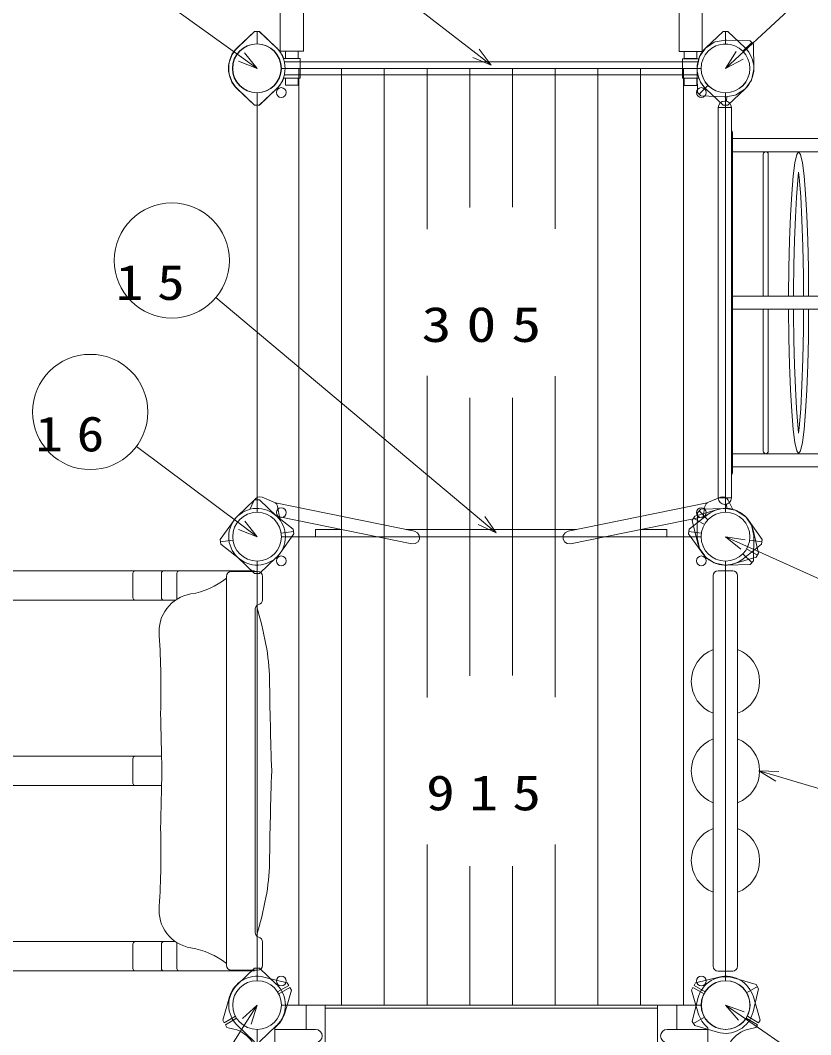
# Model space of a CAD drawing. Units: millimetres on the paper. Extents: x 0 to 420, y -594 to 297.
# Drawn here: x 101.35 to 135.64, y 138.48 to 182.49 of the extents above; entities that cross this region are included whole.
import ezdxf

# ---------------------------------------------------------------- set-up
doc = ezdxf.new("R2010")
doc.units = ezdxf.units.MM
for name, color, linetype, lineweight in [('2D', 7, 'Continuous', 13), ('AM_5', 7, 'Continuous', 13), ('TEXT', 7, 'Continuous', 13)]:
    doc.layers.add(name, color=color, linetype=linetype, lineweight=lineweight)
doc.styles.add('ＭＳ ゴシック', font='')
doc.styles.get('ＭＳ ゴシック').set_extended_font_data('MS Gothic')

msp = doc.modelspace()

# ---------------------------------------------------------------- linework, layer by layer
at = {"layer": '2D'}
for p, q in [((112.633, 181.149), (112.635, 220.311)), ((113.641, 220.311), (113.638, 181.149)), ((129.93, 220.308), (129.933, 181.146)), ((130.939, 181.146), (130.936, 220.308)), ((111.507, 182.009), (110.763, 181.299)), ((111.52, 182.009), (110.776, 181.299)), ((111.718, 182.009), (111.507, 182.009)), ((111.732, 182.009), (111.52, 182.009)), ((111.626, 182.009), (111.626, 181.467)), ((112.462, 181.299), (111.718, 182.009)), ((112.475, 181.299), (111.732, 182.009)), ((131.096, 181.299), (131.84, 182.009)), ((131.096, 181.296), (131.84, 182.006)), ((131.84, 182.009), (132.052, 182.009)), ((131.84, 182.006), (132.052, 182.006)), ((131.946, 182.006), (131.946, 181.464)), ((132.052, 182.009), (132.795, 181.299)), ((132.052, 182.006), (132.795, 181.295)), ((131.208, 181.377), (131.081, 181.291)), ((131.455, 181.543), (131.208, 181.377)), ((131.505, 181.563), (131.455, 181.543)), ((131.926, 181.637), (131.505, 181.563)), ((131.988, 181.639), (131.926, 181.637)), ((133.017, 181.608), (131.988, 181.639)), ((133.091, 181.532), (132.701, 181.15)), ((133.165, 181.457), (133.017, 181.608)), ((133.177, 180.373), (133.165, 181.457)), ((113.638, 181.149), (112.633, 181.149)), ((112.861, 181.149), (112.861, 180.835)), ((113.415, 181.149), (112.861, 181.149)), ((113.415, 180.835), (113.415, 181.149)), ((129.933, 181.146), (130.939, 181.146)), ((130.156, 180.832), (130.156, 181.146)), ((130.156, 181.146), (130.71, 181.146)), ((130.71, 181.146), (130.71, 180.832)), ((130.823, 180.918), (130.803, 180.864)), ((131.045, 181.24), (130.823, 180.918)), ((131.081, 181.291), (131.045, 181.24)), ((113.495, 180.832), (112.781, 180.832)), ((130.748, 180.692), (112.81, 180.692)), ((112.861, 180.835), (113.415, 180.835)), ((113.495, 179.985), (113.495, 180.832)), ((130.076, 180.829), (130.791, 180.829)), ((130.076, 179.982), (130.076, 180.829)), ((130.71, 180.832), (130.156, 180.832)), ((130.803, 180.864), (130.713, 180.446)), ((112.684, 180.409), (130.887, 180.409)), ((130.748, 180.125), (112.81, 180.125)), ((113.439, 160.089), (113.439, 180.397)), ((115.292, 160.089), (115.292, 180.409)), ((117.146, 160.089), (117.146, 180.409)), ((118.999, 173.435), (118.999, 180.409)), ((120.852, 174.378), (120.852, 180.409)), ((122.706, 174.381), (122.706, 180.409)), ((124.559, 173.447), (124.559, 180.409)), ((126.412, 160.089), (126.412, 180.409)), ((128.266, 160.089), (128.266, 180.409)), ((130.119, 160.089), (130.119, 180.397)), ((130.713, 180.446), (130.718, 180.393)), ((130.718, 180.393), (130.719, 180.117)), ((130.719, 180.117), (130.727, 179.367)), ((133.091, 179.959), (133.177, 180.373)), ((112.781, 179.985), (113.495, 179.985)), ((112.861, 179.989), (112.861, 179.674)), ((113.415, 179.989), (112.861, 179.989)), ((112.861, 179.674), (113.415, 179.674)), ((113.415, 179.674), (113.415, 179.989)), ((130.791, 179.982), (130.076, 179.982)), ((130.156, 179.671), (130.156, 179.985)), ((130.156, 179.985), (130.71, 179.985)), ((130.71, 179.671), (130.156, 179.671)), ((130.71, 179.985), (130.71, 179.671)), ((131.188, 179.669), (130.802, 179.29)), ((132.829, 179.552), (133.069, 179.902)), ((133.069, 179.902), (133.091, 179.959)), ((110.763, 179.519), (111.507, 178.808)), ((110.776, 179.519), (111.52, 178.808)), ((111.626, 178.808), (111.626, 179.35)), ((111.626, 161.147), (111.626, 179.35)), ((111.718, 178.808), (112.462, 179.519)), ((111.732, 178.808), (112.475, 179.519)), ((130.727, 179.367), (130.876, 179.214)), ((130.876, 179.214), (131.906, 179.179)), ((131.84, 178.808), (131.096, 179.519)), ((131.84, 178.805), (131.096, 179.516)), ((131.906, 179.179), (131.961, 179.179)), ((131.945, 178.991), (131.945, 179.186)), ((131.946, 179.35), (131.946, 161.147)), ((131.946, 178.805), (131.946, 179.347)), ((131.961, 179.179), (132.372, 179.253)), ((131.998, 179.185), (131.997, 178.981)), ((132.795, 179.519), (132.052, 178.808)), ((132.795, 179.516), (132.052, 178.805)), ((132.372, 179.253), (132.406, 179.266)), ((132.406, 179.266), (132.431, 179.278)), ((132.431, 179.278), (132.787, 179.513)), ((132.787, 179.513), (132.806, 179.529)), ((132.806, 179.529), (132.829, 179.552)), ((111.507, 178.808), (111.718, 178.808)), ((111.52, 178.808), (111.732, 178.808)), ((131.636, 178.709), (131.636, 161.775)), ((131.636, 178.709), (132.203, 178.709)), ((132.052, 178.808), (131.84, 178.808)), ((132.052, 178.805), (131.84, 178.805)), ((132.203, 178.709), (132.203, 161.775)), ((132.244, 177.617), (132.244, 162.867)), ((150.464, 177.359), (132.244, 177.359)), ((149.544, 176.792), (132.244, 176.792)), ((133.587, 176.684), (133.587, 170.525)), ((133.804, 176.684), (133.804, 170.525)), ((135.038, 176.667), (134.958, 176.314)), ((135.12, 176.785), (135.038, 176.667)), ((135.202, 176.667), (135.12, 176.785)), ((135.282, 176.314), (135.202, 176.667)), ((134.958, 176.314), (134.885, 175.741)), ((135.355, 175.741), (135.282, 176.314)), ((134.885, 175.741), (134.82, 174.968)), ((135.12, 175.9), (135.085, 175.561)), ((135.145, 175.673), (135.12, 175.9)), ((135.211, 174.848), (135.145, 175.673)), ((135.42, 174.968), (135.355, 175.741)), ((135.085, 175.561), (135.027, 174.827)), ((134.82, 174.968), (134.766, 174.024)), ((135.027, 174.827), (134.979, 173.95)), ((135.266, 173.834), (135.211, 174.848)), ((135.474, 174.024), (135.42, 174.968)), ((134.766, 174.024), (134.724, 172.942)), ((134.979, 173.95), (134.942, 172.959)), ((135.516, 172.942), (135.474, 174.024)), ((135.306, 172.674), (135.266, 173.834)), ((134.724, 172.942), (134.697, 171.761)), ((134.942, 172.959), (134.916, 171.885)), ((135.331, 171.415), (135.306, 172.674)), ((135.542, 171.761), (135.516, 172.942)), ((134.697, 171.761), (134.686, 170.525)), ((134.916, 171.885), (134.904, 170.759)), ((135.554, 170.525), (135.542, 171.761)), ((135.337, 170.525), (135.331, 171.415)), ((132.244, 170.525), (146.815, 170.525)), ((134.904, 170.759), (134.903, 170.525)), ((132.244, 169.959), (146.815, 169.959)), ((133.587, 163.8), (133.587, 169.959)), ((133.804, 163.8), (133.804, 169.959)), ((134.697, 168.723), (134.686, 169.959)), ((134.904, 169.725), (134.903, 169.959)), ((135.337, 169.959), (135.331, 169.069)), ((135.554, 169.959), (135.542, 168.723)), ((134.916, 168.599), (134.904, 169.725)), ((135.331, 169.069), (135.306, 167.81)), ((134.724, 167.543), (134.697, 168.723)), ((134.942, 167.525), (134.916, 168.599)), ((135.542, 168.723), (135.516, 167.543)), ((135.306, 167.81), (135.266, 166.65)), ((134.766, 166.46), (134.724, 167.543)), ((134.979, 166.534), (134.942, 167.525)), ((135.516, 167.543), (135.474, 166.46)), ((118.999, 167.062), (118.999, 160.089)), ((124.559, 167.05), (124.559, 160.089)), ((134.82, 165.516), (134.766, 166.46)), ((135.027, 165.657), (134.979, 166.534)), ((135.266, 166.65), (135.211, 165.636)), ((135.474, 166.46), (135.42, 165.516)), ((120.852, 166.12), (120.852, 160.089)), ((122.706, 166.117), (122.706, 160.089)), ((134.885, 164.743), (134.82, 165.516)), ((135.085, 164.923), (135.027, 165.657)), ((135.211, 165.636), (135.145, 164.811)), ((135.42, 165.516), (135.355, 164.743)), ((134.958, 164.17), (134.885, 164.743)), ((135.12, 164.584), (135.085, 164.923)), ((135.145, 164.811), (135.12, 164.584)), ((135.355, 164.743), (135.282, 164.17)), ((135.038, 163.818), (134.958, 164.17)), ((135.282, 164.17), (135.202, 163.818)), ((135.12, 163.699), (135.038, 163.818)), ((135.202, 163.818), (135.12, 163.699)), ((149.561, 163.692), (132.244, 163.692)), ((150.493, 163.125), (132.244, 163.125)), ((111.52, 161.689), (110.776, 160.979)), ((111.304, 161.276), (111.506, 161.674)), ((111.304, 161.276), (111.506, 161.674)), ((111.732, 161.689), (111.52, 161.689)), ((111.626, 161.147), (111.626, 161.689)), ((112.475, 160.979), (111.732, 161.689)), ((111.841, 161.799), (112.358, 161.591)), ((111.841, 161.799), (112.358, 161.591)), ((112.418, 161.557), (118.456, 160.33)), ((131.153, 161.557), (125.116, 160.33)), ((131.73, 161.799), (131.213, 161.591)), ((131.73, 161.799), (131.213, 161.591)), ((131.636, 161.775), (132.203, 161.775)), ((132.267, 161.276), (132.065, 161.674)), ((132.267, 161.276), (132.065, 161.674)), ((112.515, 161.398), (112.606, 160.882)), ((112.515, 161.398), (112.606, 160.882)), ((131.6, 161.269), (130.612, 160.981)), ((130.719, 160.38), (130.727, 161.13)), ((130.727, 161.13), (130.876, 161.284)), ((131.188, 160.828), (130.802, 161.207)), ((130.876, 161.284), (131.906, 161.319)), ((131.057, 161.398), (130.965, 160.882)), ((131.057, 161.398), (130.965, 160.882)), ((131.906, 161.319), (131.961, 161.319)), ((131.945, 161.493), (131.945, 161.312)), ((131.961, 161.319), (132.372, 161.245)), ((131.998, 161.313), (131.997, 161.503)), ((132.372, 161.245), (132.406, 161.232)), ((132.406, 161.232), (132.431, 161.219)), ((132.431, 161.219), (132.787, 160.984)), ((110.026, 159.969), (110.625, 160.805)), ((110.026, 159.969), (110.625, 160.805)), ((112.388, 161.054), (113.196, 160.418)), ((112.388, 161.054), (113.196, 160.418)), ((118.346, 159.785), (112.594, 160.954)), ((125.226, 159.785), (130.978, 160.954)), ((131.183, 161.054), (130.376, 160.418)), ((131.183, 161.054), (130.376, 160.418)), ((130.612, 160.981), (130.507, 160.797)), ((130.507, 160.797), (130.75, 159.798)), ((130.559, 160.889), (131.029, 160.618)), ((132.787, 160.984), (132.806, 160.968)), ((132.806, 160.968), (132.829, 160.945)), ((132.829, 160.945), (133.069, 160.595)), ((133.545, 159.969), (132.946, 160.805)), ((133.545, 159.969), (132.946, 160.805)), ((113.225, 160.208), (112.626, 159.372)), ((113.225, 160.208), (112.626, 159.372)), ((112.674, 160.237), (113.211, 160.313)), ((112.674, 160.237), (113.211, 160.313)), ((113.196, 160.418), (113.225, 160.208)), ((113.196, 160.418), (113.225, 160.208)), ((114.166, 160.089), (114.166, 160.405)), ((115.292, 160.405), (114.166, 160.405)), ((125.488, 160.405), (118.083, 160.405)), ((118.456, 160.33), (118.584, 160.264)), ((118.584, 160.264), (118.664, 160.145)), ((124.987, 160.264), (124.907, 160.145)), ((125.116, 160.33), (124.987, 160.264)), ((129.406, 160.405), (128.279, 160.405)), ((129.406, 160.089), (129.406, 160.405)), ((130.376, 160.418), (130.346, 160.208)), ((130.376, 160.418), (130.346, 160.208)), ((130.346, 160.208), (130.946, 159.372)), ((130.346, 160.208), (130.946, 159.372)), ((130.898, 160.237), (130.361, 160.313)), ((130.898, 160.237), (130.361, 160.313)), ((130.718, 160.105), (130.719, 160.38)), ((133.069, 160.595), (133.091, 160.538)), ((133.091, 160.538), (133.177, 160.124)), ((133.385, 159.38), (133.141, 160.379)), ((110.056, 159.76), (110.026, 159.969)), ((110.056, 159.76), (110.026, 159.969)), ((110.578, 159.94), (110.041, 159.864)), ((110.578, 159.94), (110.041, 159.864)), ((112.684, 160.089), (130.887, 160.089)), ((130.887, 160.089), (112.684, 160.089)), ((116.85, 160.089), (113.14, 160.089)), ((113.439, 139.769), (113.439, 160.077)), ((115.292, 139.769), (115.292, 160.089)), ((117.146, 139.769), (117.146, 160.089)), ((118.488, 159.792), (118.346, 159.785)), ((118.61, 159.871), (118.488, 159.792)), ((118.673, 160.002), (118.61, 159.871)), ((118.664, 160.145), (118.673, 160.002)), ((124.904, 160.089), (118.668, 160.089)), ((124.904, 160.089), (118.668, 160.089)), ((118.999, 153.115), (118.999, 160.089)), ((120.852, 154.058), (120.852, 160.089)), ((122.706, 154.061), (122.706, 160.089)), ((124.559, 153.127), (124.559, 160.089)), ((124.907, 160.145), (124.898, 160.002)), ((124.898, 160.002), (124.961, 159.871)), ((124.961, 159.871), (125.083, 159.792)), ((125.083, 159.792), (125.226, 159.785)), ((126.412, 139.769), (126.412, 160.089)), ((130.432, 160.089), (126.721, 160.089)), ((128.266, 139.769), (128.266, 160.089)), ((130.119, 139.769), (130.119, 160.077)), ((130.713, 160.051), (130.718, 160.105)), ((130.803, 159.633), (130.713, 160.051)), ((132.994, 159.94), (133.531, 159.864)), ((132.994, 159.94), (133.531, 159.864)), ((133.177, 160.124), (133.165, 159.041)), ((133.516, 159.76), (133.545, 159.969)), ((133.516, 159.76), (133.545, 159.969)), ((110.864, 159.123), (110.056, 159.76)), ((110.864, 159.123), (110.056, 159.76)), ((130.823, 159.58), (130.803, 159.633)), ((131.045, 159.257), (130.823, 159.58)), ((133.091, 158.965), (132.701, 159.347)), ((132.708, 159.123), (133.516, 159.76)), ((132.708, 159.123), (133.516, 159.76)), ((133.332, 159.288), (132.862, 159.56)), ((133.279, 159.197), (133.385, 159.38)), ((110.776, 159.199), (111.52, 158.488)), ((111.626, 140.827), (111.626, 159.03)), ((111.626, 159.03), (111.626, 158.488)), ((111.732, 158.488), (112.475, 159.199)), ((131.081, 159.206), (131.045, 159.257)), ((131.208, 159.12), (131.081, 159.206)), ((131.455, 158.955), (131.208, 159.12)), ((131.505, 158.935), (131.455, 158.955)), ((131.926, 158.86), (131.505, 158.935)), ((131.946, 159.03), (131.946, 140.827)), ((133.017, 158.89), (131.988, 158.859)), ((132.292, 158.908), (133.279, 159.197)), ((133.165, 159.041), (133.017, 158.89)), ((108.133, 158.607), (82.926, 158.607)), ((106.239, 157.443), (106.239, 158.501)), ((107.477, 157.443), (107.477, 158.501)), ((109.866, 158.607), (108.133, 158.607)), ((108.148, 157.376), (108.148, 158.501)), ((109.866, 158.607), (110.422, 158.607)), ((111.52, 158.607), (110.422, 158.607)), ((111.649, 158.577), (110.505, 158.577)), ((111.52, 158.488), (111.732, 158.488)), ((131.626, 158.614), (132.262, 158.614)), ((131.988, 158.859), (131.926, 158.86)), ((131.946, 158.614), (131.946, 158.858)), ((110.294, 158.366), (110.294, 149.929)), ((111.86, 157.351), (111.86, 158.366)), ((131.414, 141.455), (131.414, 158.402)), ((132.473, 158.402), (132.473, 141.455)), ((108.089, 157.337), (82.626, 157.337)), ((111.54, 149.929), (111.54, 156.941)), ((107.484, 150.564), (82.626, 150.564)), ((106.239, 149.4), (106.239, 150.458)), ((110.294, 141.492), (110.294, 149.929)), ((111.54, 149.929), (111.54, 142.917)), ((107.484, 149.294), (82.626, 149.294)), ((118.999, 146.742), (118.999, 139.769)), ((124.559, 146.73), (124.559, 139.769)), ((120.852, 145.8), (120.852, 139.769)), ((122.706, 145.797), (122.706, 139.769)), ((108.089, 142.52), (82.626, 142.52)), ((106.239, 141.356), (106.239, 142.415)), ((107.477, 141.356), (107.477, 142.415)), ((108.148, 141.356), (108.148, 142.482)), ((111.86, 142.506), (111.86, 141.492)), ((111.649, 141.28), (110.505, 141.28)), ((111.52, 141.369), (110.776, 140.659)), ((111.732, 141.369), (111.52, 141.369)), ((111.626, 140.827), (111.626, 141.369)), ((112.475, 140.659), (111.732, 141.369)), ((108.133, 141.25), (82.926, 141.25)), ((109.866, 141.25), (108.133, 141.25)), ((109.866, 141.25), (110.422, 141.25)), ((111.52, 141.25), (110.422, 141.25)), ((112.934, 140.736), (111.922, 140.983)), ((130.651, 140.736), (131.662, 140.983)), ((132.262, 141.244), (131.626, 141.244)), ((131.946, 140.999), (131.946, 141.244)), ((132.292, 140.949), (133.279, 140.661)), ((113.001, 140.62), (112.516, 140.341)), ((112.566, 140.254), (113.051, 140.534)), ((113.117, 140.418), (112.826, 139.418)), ((113.001, 140.62), (112.934, 140.736)), ((113.051, 140.534), (113.117, 140.418)), ((130.534, 140.534), (130.467, 140.418)), ((130.467, 140.418), (130.759, 139.418)), ((131.019, 140.254), (130.534, 140.534)), ((130.584, 140.62), (130.651, 140.736)), ((130.584, 140.62), (131.069, 140.341)), ((133.332, 140.569), (132.862, 140.298)), ((133.385, 140.477), (133.141, 139.478)), ((133.279, 140.661), (133.385, 140.477)), ((110.134, 139.119), (110.426, 140.119)), ((130.507, 139.06), (130.75, 140.059)), ((133.451, 139.119), (133.159, 140.119)), ((130.887, 139.769), (112.684, 139.769)), ((130.657, 139.769), (112.928, 139.769)), ((113.751, 138.71), (113.751, 139.769)), ((114.584, 121.685), (114.584, 139.769)), ((129.001, 139.632), (114.584, 139.632)), ((129.001, 121.685), (129.001, 139.769)), ((129.834, 138.71), (129.834, 139.769)), ((110.201, 139.004), (110.134, 139.119)), ((110.685, 139.283), (110.201, 139.004)), ((110.251, 138.917), (110.735, 139.197)), ((130.559, 138.968), (131.029, 139.24)), ((133.334, 138.917), (132.85, 139.197)), ((132.9, 139.283), (133.384, 139.004)), ((133.384, 139.004), (133.451, 139.119)), ((110.251, 138.917), (110.317, 138.802)), ((110.317, 138.802), (110.62, 138.728)), ((110.776, 138.879), (111.52, 138.168)), ((111.626, 138.71), (111.626, 138.168)), ((111.732, 138.168), (112.475, 138.879)), ((112.401, 138.788), (112.401, 138.103)), ((114.167, 138.71), (112.401, 138.71)), ((129.417, 138.71), (131.184, 138.71)), ((130.612, 138.877), (130.507, 139.06)), ((131.6, 138.588), (130.612, 138.877)), ((131.184, 138.788), (131.184, 138.103)), ((133.267, 138.802), (132.964, 138.728)), ((133.334, 138.917), (133.267, 138.802))]:
    msp.add_line(p, q, dxfattribs=at)
for centre, radius in [((111.612, 180.409), 1.058), ((111.626, 180.409), 1.058), ((111.626, 180.409), 1.058), ((111.626, 180.409), 1.058), ((131.946, 180.409), 1.058), ((131.946, 180.409), 1.058), ((131.946, 180.409), 1.058), ((131.946, 180.409), 1.058), ((131.946, 180.406), 1.058), ((112.673, 179.361), 0.212), ((130.898, 179.361), 0.212), ((111.626, 160.089), 1.058), ((111.626, 160.089), 1.058), ((111.626, 160.089), 1.058), ((111.626, 160.089), 1.058), ((111.626, 160.089), 1.058), ((111.626, 160.089), 1.058), ((112.673, 161.136), 0.212), ((130.898, 161.136), 0.212), ((131.946, 160.089), 1.058), ((131.946, 160.089), 1.058), ((131.946, 160.089), 1.058), ((131.946, 160.089), 1.058), ((131.946, 160.089), 1.058), ((131.946, 160.089), 1.058), ((131.946, 160.089), 1.058), ((112.673, 159.041), 0.212), ((130.898, 159.041), 0.212), ((112.673, 140.816), 0.212), ((130.898, 140.816), 0.212), ((111.626, 139.769), 1.058), ((111.626, 139.769), 1.058), ((111.626, 139.769), 1.058), ((111.626, 139.769), 1.058), ((131.946, 139.769), 1.058), ((131.946, 139.769), 1.058), ((131.946, 139.769), 1.058), ((131.959, 139.769), 1.058)]:
    msp.add_circle(centre, radius, dxfattribs=at)
for centre, radius, start, end in [((111.612, 180.409), 1.23, 133.6687, 226.3313), ((111.626, 180.409), 1.23, 133.6687, 226.3313), ((111.612, 180.409), 1.23, 313.6687, 46.3313), ((111.626, 180.409), 1.23, 20.126, 46.3368), ((131.946, 180.409), 1.23, 133.6687, 226.3313), ((131.946, 180.406), 1.23, 133.6632, 159.874), ((131.946, 180.409), 1.23, 313.6687, 46.3313), ((131.946, 180.406), 1.23, 313.6687, 46.3313), ((111.626, 180.409), 1.23, 313.6632, 339.874), ((131.946, 180.406), 1.23, 200.126, 226.3368), ((131.919, 178.709), 0.283, 0, 180), ((132.136, 177.617), 0.108, 360, 52.0208), ((133.696, 176.684), 0.108, 0, 180), ((133.696, 163.8), 0.108, 180, 360), ((133.696, 163.8), 0.108, 180, 0), ((132.136, 162.867), 0.108, 307.9792, 0), ((111.742, 161.554), 0.265, 68.0519, 153.0519), ((111.742, 161.554), 0.265, 68.0519, 153.0519), ((112.263, 161.353), 0.256, 10.0519, 68.0519), ((112.263, 161.353), 0.256, 10.0519, 68.0519), ((131.309, 161.353), 0.256, 111.9481, 169.9481), ((131.309, 161.353), 0.256, 111.9481, 169.9481), ((131.919, 161.775), 0.283, 180, 0), ((131.829, 161.554), 0.265, 26.9481, 111.9481), ((131.829, 161.554), 0.265, 26.9481, 111.9481), ((111.626, 160.089), 1.23, 51.715, 144.3887), ((111.626, 160.089), 1.23, 51.715, 144.3887), ((131.946, 160.089), 1.23, 35.6113, 128.285), ((131.946, 160.089), 1.23, 35.6113, 128.285), ((131.946, 160.089), 1.23, 13.6632, 106.3368), ((111.626, 160.089), 1.23, 133.6632, 226.3368), ((111.626, 160.089), 1.23, 313.6687, 46.3313), ((131.946, 160.089), 1.23, 193.6687, 286.3313), ((111.626, 160.089), 1.23, 231.7205, 324.3832), ((111.626, 160.089), 1.23, 231.7205, 324.3832), ((131.946, 160.089), 1.23, 215.6168, 308.2795), ((131.946, 160.089), 1.23, 215.6168, 308.2795), ((106.345, 158.501), 0.106, 90, 180), ((107.582, 158.501), 0.106, 90, 180), ((108.253, 158.501), 0.106, 90, 180), ((110.505, 158.366), 0.212, 90, 180), ((111.649, 158.366), 0.212, 0, 90), ((131.626, 158.402), 0.212, 90, 180), ((132.262, 158.402), 0.212, 0, 90), ((108.194, 160.96), 3.402, 279.4465, 308.1149), ((109.023, 155.977), 1.651, 99.4465, 186.0084), ((106.345, 157.443), 0.106, 180, 270), ((107.582, 157.443), 0.106, 180, 270), ((111.752, 156.941), 0.212, 104.1213, 180), ((111.649, 157.351), 0.212, 284.1213, 0), ((95.353, 152.203), 16.965, 10.9158, 16.7324), ((67.961, 153.432), 39.492, 358.5408, 3.4429), ((103.589, 153.792), 8.576, 0.7872, 10.9158), ((131.946, 153.813), 1.482, 111.0142, 248.9858), ((131.946, 153.813), 1.482, 290.8564, 69.1436), ((304.588, 156.553), 192.442, 180.78717, 181.97272), ((-1298.271, 118.272), 1406.126, 1.29004, 1.39185), ((131.946, 149.93), 1.482, 111.0142, 248.9858), ((131.946, 149.93), 1.482, 290.8564, 69.1436), ((106.345, 150.458), 0.106, 90, 180), ((-1298.271, 181.586), 1406.126, 358.60815, 358.70996), ((304.588, 143.304), 192.442, 178.02728, 179.21283), ((106.345, 149.4), 0.106, 180, 270), ((67.961, 146.425), 39.492, 356.5571, 1.4592), ((131.946, 146.047), 1.482, 111.0142, 248.9858), ((131.946, 146.047), 1.482, 290.8564, 69.1436), ((103.589, 146.066), 8.576, 349.0842, 359.2128), ((95.353, 147.654), 16.965, 343.2676, 349.0842), ((109.023, 143.881), 1.651, 173.9916, 260.5535), ((111.752, 142.917), 0.212, 180, 255.8787), ((111.649, 142.506), 0.212, 0, 75.8787), ((106.345, 142.415), 0.106, 90, 180), ((107.582, 142.415), 0.106, 90, 180), ((108.194, 138.897), 3.402, 51.8851, 80.5535), ((106.345, 141.356), 0.106, 180, 270), ((107.582, 141.356), 0.106, 180, 270), ((108.253, 141.356), 0.106, 180, 270), ((110.505, 141.492), 0.212, 180, 270), ((111.649, 141.492), 0.212, 270, 0), ((131.626, 141.455), 0.212, 180, 270), ((132.262, 141.455), 0.212, 270, 0), ((111.626, 139.769), 1.25, 76.2709, 163.7291), ((131.946, 139.769), 1.23, 73.6687, 166.3313), ((131.959, 139.769), 1.25, 16.2709, 103.7291), ((111.626, 139.769), 1.23, 133.6632, 226.3368), ((111.626, 139.769), 1.23, 313.6687, 46.3313), ((111.626, 139.769), 1.25, 308.3161, 343.7291), ((131.959, 139.769), 1.25, 196.2709, 231.6839), ((131.946, 139.769), 1.23, 253.6632, 346.3368), ((110.304, 137.432), 1.333, 33.4963, 76.2709), ((114.167, 138.427), 0.283, 270, 90), ((129.417, 138.427), 0.283, 90, 270), ((133.281, 137.432), 1.333, 103.7291, 146.5036)]:
    msp.add_arc(centre, radius, start, end, dxfattribs=at)
at = {"layer": 'AM_5'}
for p, q in [((108.894, 190.512), (121.121, 181.061)), ((137.243, 185.301), (132.558, 180.974)), ((105.911, 184.516), (110.949, 180.895)), ((110.949, 180.895), (111.626, 180.409)), ((111.626, 180.409), (111.079, 181.076)), ((121.121, 181.061), (121.781, 180.552)), ((121.781, 180.552), (121.258, 181.238)), ((132.406, 181.138), (131.946, 180.409)), ((132.558, 180.974), (131.946, 180.409)), ((110.819, 180.714), (111.626, 180.409)), ((120.985, 180.885), (121.781, 180.552)), ((131.946, 180.409), (132.709, 180.81)), ((109.842, 170.465), (121.362, 160.793)), ((106.389, 164.004), (110.958, 160.588)), ((111.626, 160.089), (111.092, 160.767)), ((121.362, 160.793), (122.001, 160.257)), ((122.001, 160.257), (121.506, 160.964)), ((110.825, 160.409), (111.626, 160.089)), ((110.958, 160.588), (111.626, 160.089)), ((121.219, 160.622), (122.001, 160.257)), ((131.946, 160.089), (132.614, 159.543)), ((132.797, 159.95), (131.946, 160.089)), ((132.706, 159.747), (131.946, 160.089)), ((139.539, 156.67), (132.706, 159.747)), ((133.396, 149.931), (134.131, 149.48)), ((134.258, 149.908), (133.396, 149.931)), ((134.195, 149.694), (133.396, 149.931)), ((138.157, 148.519), (134.195, 149.694)), ((111.626, 139.769), (110.99, 139.185)), ((111.179, 139.065), (111.626, 139.769)), ((111.367, 138.946), (111.626, 139.769)), ((131.946, 139.769), (132.505, 139.112)), ((132.758, 139.479), (131.946, 139.769)), ((132.632, 139.295), (131.946, 139.769)), ((138.749, 135.073), (132.632, 139.295)), ((106.992, 132.477), (111.179, 139.065))]:
    msp.add_line(p, q, dxfattribs=at)
for centre in [(107.928, 172.073), (104.387, 165.501)]:
    msp.add_circle(centre, 2.5, dxfattribs=at)

# ---------------------------------------------------------------- texts
at = {"layer": 'AM_5', "char_height": 1.527, "attachment_point": 7, "style": 'ＭＳ ゴシック'}
for s, insert in [('\\T1.5;\\W1.15;15', (105.497, 170.337)), ('\\T1.5;\\W1.15;16', (102.006, 163.765))]:
    msp.add_mtext(s, dxfattribs=dict(at, insert=insert))
at = {"layer": 'TEXT', "char_height": 1.527, "attachment_point": 7, "style": 'ＭＳ ゴシック'}
for s, insert in [('\\T1.5;\\W1.25;305', (118.76, 168.513)), ('\\T1.5;\\W1.2;915', (118.958, 148.193))]:
    msp.add_mtext(s, dxfattribs=dict(at, insert=insert))

doc.saveas('drawing.dxf')
